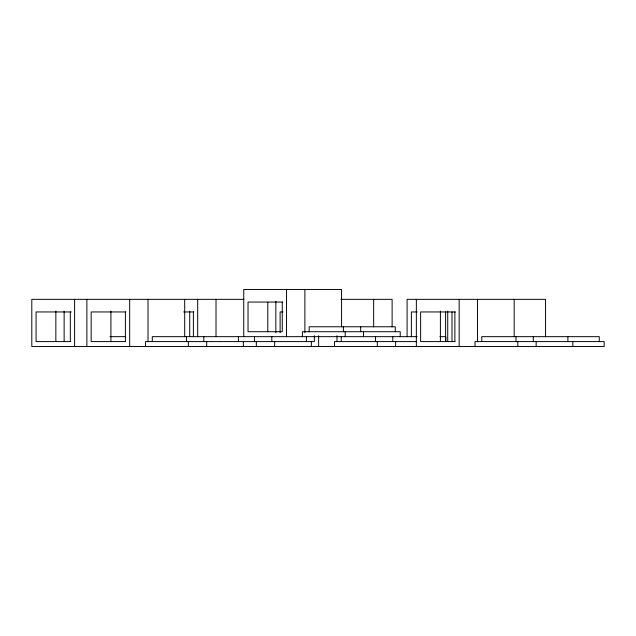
<?xml version="1.0" encoding="UTF-8"?>
<svg xmlns="http://www.w3.org/2000/svg" width="636" height="636" viewBox="0 0 636 636"><rect width="100%" height="100%" fill="white"/><g stroke="black" fill="none" stroke-linecap="round" stroke-linejoin="round"><path stroke-width="0.95" d="M243.803 299.341L31.8 299.341L31.8 346.541L604.2 346.541L604.2 341.596L475.013 341.596L475.013 346.541M340.936 299.341L392.118 299.341L392.118 326.872M282.781 302.06L248.032 302.06L248.032 331.714L282.265 331.714L282.265 302.06M71.296 311.95L36.077 311.95L36.077 341.596L70.779 341.596M125.912 311.95L91.163 311.95L91.163 341.596L125.578 341.596M183.637 311.95L193.932 311.95M283.052 311.95L280.118 311.95L280.118 332.7M417.232 311.95L411.365 311.95L411.365 336.659M455.392 311.95L420.635 311.95L420.635 341.596L454.971 341.596M109.925 336.659L125.578 336.659M417.168 336.659L152.29 336.659L152.29 341.596M439.905 336.659L445.836 336.659L445.836 341.596M416.5 341.596L334.496 341.596L334.496 346.541M599.255 341.596L599.255 336.659L481.762 336.659L481.762 341.596M572.829 341.596L572.829 346.541M567.892 336.659L567.892 341.596M545.545 336.706L545.545 299.341L407.088 299.341L407.088 336.706M536.148 341.596L536.148 346.541M533.302 336.659L533.302 341.596M517.807 341.596L517.807 346.541M516.003 336.659L516.003 341.596M514.174 299.341L514.174 336.706M477.493 299.341L477.493 341.619M459.152 299.341L459.152 346.541M454.875 311.95L454.875 341.596M452.005 311.95L452.005 341.596M447.728 311.147L447.728 341.619M445.605 311.95L445.605 341.596M440.406 311.139L440.406 341.596M416.357 299.341L416.357 346.541M400.227 336.659L400.227 331.714L302.402 331.714L302.402 336.659M395.632 341.596L395.632 346.541M395.282 331.714L395.282 326.769L309.16 326.769L309.16 331.714M392.778 336.659L392.778 341.596M377.291 341.596L377.291 346.541M375.479 336.659L375.479 341.596M373.65 299.341L373.65 326.872M363.546 331.714L363.546 336.659M360.692 326.769L360.692 331.714M345.205 331.714L345.205 336.659M343.392 326.769L343.392 331.714M341.564 326.825L341.564 289.46L243.747 289.46L243.747 336.659M341.246 336.659L341.246 341.596M336.969 335.721L336.969 341.619M318.628 335.721L318.628 346.541M314.351 335.665L314.351 341.596L145.533 341.596L145.533 346.541M311.354 341.596L311.354 346.541M306.409 336.659L306.409 341.596M304.882 289.46L304.882 332.723M286.542 289.46L286.542 336.659M275.833 301.313L275.833 332.771M274.673 341.596L274.673 346.541M271.818 336.659L271.818 341.596M267.796 302.235L267.796 331.714M256.332 341.596L256.332 346.541M254.527 336.659L254.527 341.596M243.357 341.596L243.357 346.541M238.413 336.659L238.413 341.596M216.017 299.341L216.017 336.706M206.676 341.596L206.676 346.541M203.822 336.659L203.822 341.596M197.677 299.341L197.677 336.706M193.392 311.95L193.392 336.659M189.711 311.139L189.711 336.683M188.336 341.596L188.336 346.541M186.523 336.659L186.523 341.596M184.694 299.341L184.694 336.706M148.013 299.341L148.013 341.619M129.672 299.341L129.672 346.541M125.395 311.95L125.395 341.596M110.926 311.139L110.926 341.596M86.878 299.341L86.878 346.541M74.595 299.341L74.595 346.541M70.318 311.95L70.318 341.596M64.133 311.139L64.133 341.596M55.849 311.139L55.849 341.596"/></g></svg>
